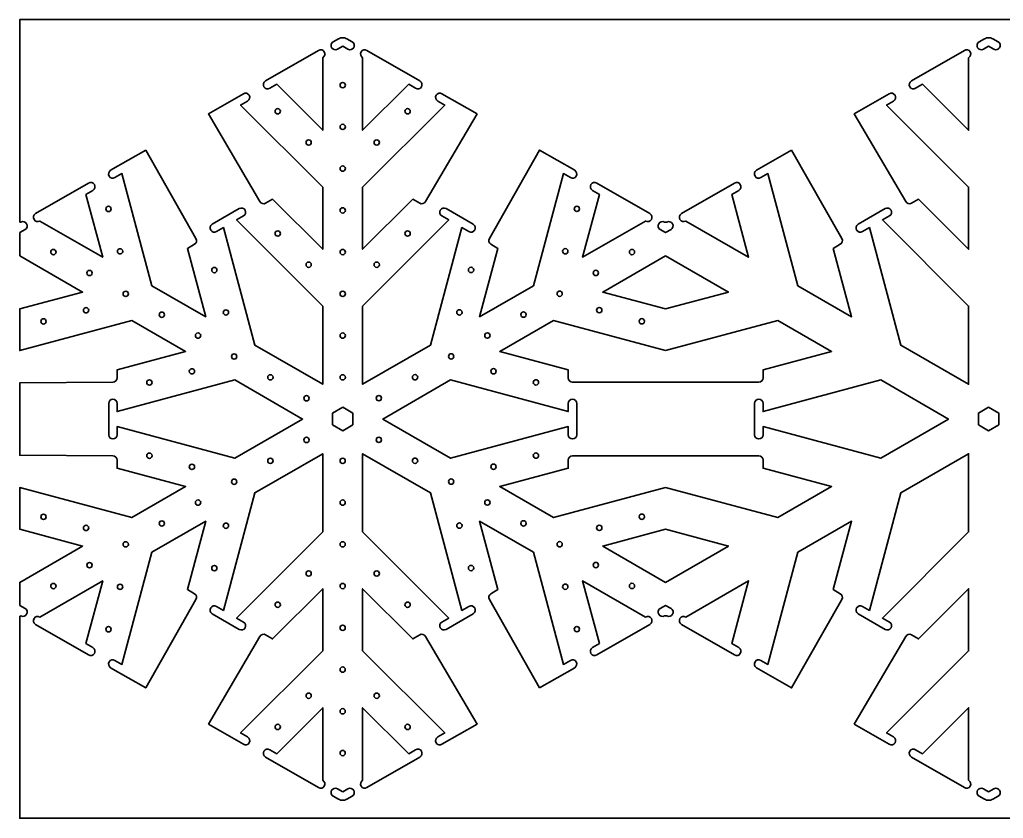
# Model space of a CAD drawing. Header units: inches. Extents: x 4.8 to 19.2, y -15 to -9.
# Drawn here: x 4.81 to 12.11, y -14.96 to -9.03 of the extents above; entities that cross this region are included whole.
import ezdxf

# ---------------------------------------------------------------- set-up
doc = ezdxf.new("R2010")
doc.units = ezdxf.units.IN
doc.header["$MEASUREMENT"] = 0
doc.layers.add('Layer 1', color=7, linetype='Continuous', lineweight=0)

msp = doc.modelspace()

# ---------------------------------------------------------------- linework, layer by layer
at = {"layer": 'Layer 1', "color": 250, "lineweight": 35}
for points in [[(7.2079, -11.9094), (7.2829, -11.9527), (7.2829, -12.0393), (7.2079, -12.0826), (7.1329, -12.0393), (7.1329, -11.9527)], [(11.998, -11.9094), (12.073, -11.9527), (12.073, -12.0393), (11.998, -12.0826), (11.923, -12.0393), (11.923, -11.9527)]]:
    msp.add_lwpolyline(points, close=True, dxfattribs=at)
for centre in [(7.208, -9.5194), (6.7264, -9.7132), (7.6895, -9.7132), (7.208, -9.829), (6.9557, -9.9448), (7.4602, -9.9448), (7.208, -10.1387), (5.4712, -10.4379), (7.208, -10.4484), (8.9448, -10.4372), (6.7264, -10.6197), (7.6895, -10.6197), (5.0625, -10.758), (5.5571, -10.7523), (7.208, -10.758), (8.8589, -10.7517), (9.3535, -10.7574), (6.9557, -10.8513), (7.4602, -10.8513), (5.3307, -10.9129), (6.2562, -10.8911), (8.1598, -10.8905), (9.0853, -10.9122), (5.5989, -11.0677), (7.208, -11.0677), (8.8171, -11.067), (5.3049, -11.1892), (5.867, -11.2225), (6.3421, -11.2056), (8.0739, -11.2049), (8.5489, -11.2219), (9.1111, -11.1885), (4.9896, -11.272), (9.4264, -11.2713), (6.1352, -11.3774), (7.208, -11.3774), (8.2808, -11.3767), (6.4034, -11.5322), (8.0126, -11.5315), (6.0899, -11.6424), (6.6716, -11.687), (7.208, -11.687), (7.7444, -11.6864), (8.3261, -11.6417), (5.7746, -11.7252), (8.6414, -11.7246), (6.9398, -11.8419), (7.4762, -11.8412), (6.9398, -12.1516), (7.4762, -12.1509), (5.7746, -12.2682), (8.6413, -12.2675), (6.6716, -12.3064), (7.2079, -12.3065), (7.7444, -12.3057), (6.0899, -12.3511), (8.3261, -12.3503), (6.4034, -12.4613), (8.0126, -12.4605), (6.1352, -12.6161), (7.2079, -12.6161), (8.2808, -12.6154), (4.9896, -12.7215), (5.867, -12.7709), (8.5489, -12.7702), (9.4264, -12.7207), (5.3049, -12.8043), (6.3421, -12.7879), (8.0739, -12.7872), (9.1111, -12.8036), (5.5989, -12.9258), (7.2079, -12.9258), (8.8171, -12.925), (5.3307, -13.0806), (6.2562, -13.1023), (6.9557, -13.1422), (7.4601, -13.1422), (8.1598, -13.1016), (9.0853, -13.0799), (5.0625, -13.2354), (5.5571, -13.2411), (7.2079, -13.2355), (8.8589, -13.2404), (9.3535, -13.2347), (6.7264, -13.3738), (7.6895, -13.3738), (5.4712, -13.5556), (7.2079, -13.5451), (8.9448, -13.5548), (7.2079, -13.8548), (6.9557, -14.0487), (7.4601, -14.0487), (7.2079, -14.1645), (6.7264, -14.2803), (7.6895, -14.2803), (7.2079, -14.4741)]:
    msp.add_circle(centre, 0.0197, dxfattribs=at)
for points, knots in [([(4.8126, -10.5347), (4.8126, -10.5347), (4.8126, -9.0336), (4.8126, -9.0336), (4.8126, -9.0336), (19.1834, -9.0336), (19.1834, -9.0336), (19.1834, -9.0336), (19.1834, -10.5314), (19.1834, -10.5314), (19.1834, -10.5314), (19.1746, -10.5357), (19.1746, -10.5357), (19.1595, -10.527), (19.1403, -10.5321), (19.1316, -10.5472), (19.1229, -10.5622), (19.128, -10.5815), (19.1431, -10.5902), (19.1431, -10.5902), (19.1831, -10.6133), (19.1831, -10.6133), (19.1831, -10.6133), (19.1834, -10.7855), (19.1834, -10.7855), (19.1834, -10.7855), (18.7171, -11.0547), (18.7171, -11.0547), (18.7171, -11.0547), (19.1834, -11.1797), (19.1834, -11.1797), (19.1834, -11.1797), (19.1834, -11.4884), (19.1834, -11.4884), (19.1834, -11.4884), (18.3519, -11.2656), (18.3519, -11.2656), (18.3519, -11.2656), (17.953, -11.4959), (17.953, -11.4959), (17.953, -11.4959), (18.4604, -11.6318), (18.4604, -11.6318), (18.4604, -11.6318), (18.4604, -11.6917), (18.4604, -11.6917), (18.4604, -11.7091), (18.4745, -11.7232), (18.4919, -11.7232), (18.4919, -11.7232), (19.1831, -11.7281), (19.1831, -11.7281), (19.1831, -11.7281), (19.1831, -12.2654), (19.1831, -12.2654), (19.1831, -12.2654), (18.492, -12.2702), (18.492, -12.2702), (18.4746, -12.2702), (18.4605, -12.2843), (18.4605, -12.3017), (18.4605, -12.3017), (18.4605, -12.3616), (18.4605, -12.3616), (18.4605, -12.3616), (17.9531, -12.4975), (17.9531, -12.4975), (17.9531, -12.4975), (18.3519, -12.7278), (18.3519, -12.7278), (18.3519, -12.7278), (19.1834, -12.505), (19.1834, -12.505), (19.1834, -12.505), (19.1834, -12.8137), (19.1834, -12.8137), (19.1834, -12.8137), (18.7171, -12.9387), (18.7171, -12.9387), (18.7171, -12.9387), (19.1834, -13.2079), (19.1834, -13.2079), (19.1834, -13.2079), (19.1831, -13.3788), (19.1831, -13.3788), (19.1831, -13.3788), (19.1431, -13.4019), (19.1431, -13.4019), (19.128, -13.4106), (19.1229, -13.4299), (19.1316, -13.4449), (19.1403, -13.46), (19.1595, -13.4652), (19.1746, -13.4565), (19.1746, -13.4565), (19.1834, -13.4607), (19.1834, -13.4607), (19.1834, -13.4607), (19.1834, -14.9584), (19.1834, -14.9584), (19.1834, -14.9584), (4.8126, -14.9584), (4.8126, -14.9584), (4.8126, -14.9584), (4.8126, -13.4607), (4.8126, -13.4607), (4.8126, -13.4607), (4.8214, -13.4565), (4.8214, -13.4565), (4.8365, -13.4652), (4.8558, -13.46), (4.8644, -13.4449), (4.8731, -13.4299), (4.868, -13.4106), (4.8529, -13.4019), (4.8529, -13.4019), (4.813, -13.3788), (4.813, -13.3788), (4.813, -13.3788), (4.8126, -13.2079), (4.8126, -13.2079), (4.8126, -13.2079), (5.2789, -12.9387), (5.2789, -12.9387), (5.2789, -12.9387), (4.8126, -12.8137), (4.8126, -12.8137), (4.8126, -12.8137), (4.8126, -12.505), (4.8126, -12.505), (4.8126, -12.505), (5.6441, -12.7278), (5.6441, -12.7278), (5.6441, -12.7278), (6.043, -12.4975), (6.043, -12.4975), (6.043, -12.4975), (5.5356, -12.3616), (5.5356, -12.3616), (5.5356, -12.3616), (5.5356, -12.3017), (5.5356, -12.3017), (5.5356, -12.2843), (5.5215, -12.2702), (5.5041, -12.2702), (5.5041, -12.2702), (4.813, -12.2654), (4.813, -12.2654), (4.813, -12.2654), (4.813, -11.7281), (4.813, -11.7281), (4.813, -11.7281), (5.5041, -11.7232), (5.5041, -11.7232), (5.5215, -11.7232), (5.5356, -11.7091), (5.5356, -11.6917), (5.5356, -11.6917), (5.5356, -11.6318), (5.5356, -11.6318), (5.5356, -11.6318), (6.043, -11.4959), (6.043, -11.4959), (6.043, -11.4959), (5.6442, -11.2656), (5.6442, -11.2656), (5.6442, -11.2656), (4.8126, -11.4884), (4.8126, -11.4884), (4.8126, -11.4884), (4.8126, -11.1797), (4.8126, -11.1797), (4.8126, -11.1797), (5.279, -11.0547), (5.279, -11.0547), (5.279, -11.0547), (4.8126, -10.7855), (4.8126, -10.7855), (4.8126, -10.7855), (4.813, -10.6133), (4.813, -10.6133), (4.813, -10.6133), (4.8529, -10.5902), (4.8529, -10.5902), (4.868, -10.5815), (4.8731, -10.5622), (4.8644, -10.5472), (4.8558, -10.5321), (4.8365, -10.527), (4.8214, -10.5357), (4.8214, -10.5357), (4.8126, -10.5347), (4.8126, -10.5347)], [0, 0, 0, 0, 1, 1, 1, 2, 2, 2, 3, 3, 3, 4, 4, 4, 5, 5, 5, 6, 6, 6, 7, 7, 7, 8, 8, 8, 9, 9, 9, 10, 10, 10, 11, 11, 11, 12, 12, 12, 13, 13, 13, 14, 14, 14, 15, 15, 15, 16, 16, 16, 17, 17, 17, 18, 18, 18, 19, 19, 19, 20, 20, 20, 21, 21, 21, 22, 22, 22, 23, 23, 23, 24, 24, 24, 25, 25, 25, 26, 26, 26, 27, 27, 27, 28, 28, 28, 29, 29, 29, 30, 30, 30, 31, 31, 31, 32, 32, 32, 33, 33, 33, 34, 34, 34, 35, 35, 35, 36, 36, 36, 37, 37, 37, 38, 38, 38, 39, 39, 39, 40, 40, 40, 41, 41, 41, 42, 42, 42, 43, 43, 43, 44, 44, 44, 45, 45, 45, 46, 46, 46, 47, 47, 47, 48, 48, 48, 49, 49, 49, 50, 50, 50, 51, 51, 51, 52, 52, 52, 53, 53, 53, 54, 54, 54, 55, 55, 55, 56, 56, 56, 57, 57, 57, 58, 58, 58, 59, 59, 59, 60, 60, 60, 61, 61, 61, 62, 62, 62, 63, 63, 63, 64, 64, 64, 64]), ([(7.208, -9.2305), (7.208, -9.2305), (7.2469, -9.253), (7.2469, -9.253), (7.262, -9.2617), (7.2813, -9.2565), (7.29, -9.2415), (7.2987, -9.2264), (7.2935, -9.2071), (7.2784, -9.1985), (7.2784, -9.1985), (7.2395, -9.176), (7.2395, -9.176), (7.2297, -9.1703), (7.2189, -9.1675), (7.208, -9.1675), (7.1971, -9.1675), (7.1862, -9.1703), (7.1765, -9.176), (7.1765, -9.176), (7.1375, -9.1985), (7.1375, -9.1985), (7.1225, -9.2071), (7.1173, -9.2264), (7.126, -9.2415), (7.1347, -9.2565), (7.154, -9.2617), (7.169, -9.253), (7.169, -9.253), (7.208, -9.2305), (7.208, -9.2305), (7.208, -9.2305), (7.208, -9.2305), (7.208, -9.2305)], [0, 0, 0, 0, 1, 1, 1, 2, 2, 2, 3, 3, 3, 4, 4, 4, 5, 5, 5, 6, 6, 6, 7, 7, 7, 8, 8, 8, 9, 9, 9, 10, 10, 10, 11, 11, 11, 11]), ([(11.998, -9.2305), (11.998, -9.2305), (12.0369, -9.253), (12.0369, -9.253), (12.052, -9.2617), (12.0713, -9.2565), (12.08, -9.2415), (12.0887, -9.2264), (12.0835, -9.2071), (12.0684, -9.1985), (12.0684, -9.1985), (12.0295, -9.176), (12.0295, -9.176), (12.0197, -9.1703), (12.0088, -9.1675), (11.998, -9.1675), (11.9871, -9.1675), (11.9762, -9.1703), (11.9665, -9.176), (11.9665, -9.176), (11.9275, -9.1985), (11.9275, -9.1985), (11.9125, -9.2071), (11.9073, -9.2264), (11.916, -9.2415), (11.9247, -9.2565), (11.9439, -9.2617), (11.959, -9.253), (11.959, -9.253), (11.998, -9.2305), (11.998, -9.2305), (11.998, -9.2305), (11.998, -9.2305), (11.998, -9.2305)], [0, 0, 0, 0, 1, 1, 1, 2, 2, 2, 3, 3, 3, 4, 4, 4, 5, 5, 5, 6, 6, 6, 7, 7, 7, 8, 8, 8, 9, 9, 9, 10, 10, 10, 11, 11, 11, 11]), ([(6.6353, -9.4885), (6.6202, -9.4972), (6.6151, -9.5164), (6.6237, -9.5315), (6.6324, -9.5465), (6.6517, -9.5517), (6.6668, -9.543), (6.6668, -9.543), (6.7186, -9.5131), (6.7186, -9.5131), (6.7186, -9.5131), (7.0599, -9.8544), (7.0599, -9.8544), (7.0599, -9.8544), (7.0599, -9.316), (7.0599, -9.316), (7.075, -9.3073), (7.0801, -9.288), (7.0714, -9.273), (7.0627, -9.2579), (7.0435, -9.2527), (7.0284, -9.2614), (7.0284, -9.2614), (6.6353, -9.4885), (6.6353, -9.4885)], [0, 0, 0, 0, 1, 1, 1, 2, 2, 2, 3, 3, 3, 4, 4, 4, 5, 5, 5, 6, 6, 6, 7, 7, 7, 8, 8, 8, 8]), ([(7.3875, -9.2614), (7.3725, -9.2527), (7.3532, -9.2579), (7.3445, -9.273), (7.3358, -9.288), (7.341, -9.3073), (7.356, -9.316), (7.356, -9.316), (7.356, -9.8544), (7.356, -9.8544), (7.356, -9.8544), (7.6974, -9.5131), (7.6974, -9.5131), (7.6974, -9.5131), (7.7492, -9.543), (7.7492, -9.543), (7.7642, -9.5517), (7.7835, -9.5465), (7.7922, -9.5315), (7.8009, -9.5164), (7.7957, -9.4972), (7.7807, -9.4885), (7.7807, -9.4885), (7.3875, -9.2614), (7.3875, -9.2614)], [0, 0, 0, 0, 1, 1, 1, 2, 2, 2, 3, 3, 3, 4, 4, 4, 5, 5, 5, 6, 6, 6, 7, 7, 7, 8, 8, 8, 8]), ([(11.4253, -9.4885), (11.4102, -9.4972), (11.405, -9.5164), (11.4137, -9.5315), (11.4224, -9.5465), (11.4417, -9.5517), (11.4568, -9.543), (11.4568, -9.543), (11.5086, -9.5131), (11.5086, -9.5131), (11.5086, -9.5131), (11.8499, -9.8544), (11.8499, -9.8544), (11.8499, -9.8544), (11.8499, -9.316), (11.8499, -9.316), (11.865, -9.3073), (11.8701, -9.288), (11.8614, -9.273), (11.8527, -9.2579), (11.8335, -9.2527), (11.8184, -9.2614), (11.8184, -9.2614), (11.4253, -9.4885), (11.4253, -9.4885)], [0, 0, 0, 0, 1, 1, 1, 2, 2, 2, 3, 3, 3, 4, 4, 4, 5, 5, 5, 6, 6, 6, 7, 7, 7, 8, 8, 8, 8]), ([(6.5936, -10.3837), (6.6023, -10.3987), (6.6216, -10.4039), (6.6366, -10.3952), (6.6366, -10.3952), (6.6885, -10.3653), (6.6885, -10.3653), (6.6885, -10.3653), (7.0599, -10.7367), (7.0599, -10.7367), (7.0599, -10.7367), (7.0599, -10.2761), (7.0599, -10.2761), (7.0599, -10.2761), (6.4512, -9.6674), (6.4512, -9.6674), (6.4512, -9.6674), (6.5031, -9.6375), (6.5031, -9.6375), (6.5182, -9.6288), (6.5233, -9.6095), (6.5146, -9.5945), (6.5059, -9.5794), (6.4867, -9.5742), (6.4716, -9.5829), (6.4716, -9.5829), (6.2118, -9.7329), (6.2118, -9.7329), (6.2118, -9.7329), (6.5936, -10.3837), (6.5936, -10.3837)], [0, 0, 0, 0, 1, 1, 1, 2, 2, 2, 3, 3, 3, 4, 4, 4, 5, 5, 5, 6, 6, 6, 7, 7, 7, 8, 8, 8, 9, 9, 9, 10, 10, 10, 10]), ([(8.2041, -9.7329), (8.2041, -9.7329), (7.9443, -9.5829), (7.9443, -9.5829), (7.9293, -9.5742), (7.91, -9.5794), (7.9013, -9.5945), (7.8926, -9.6095), (7.8978, -9.6288), (7.9128, -9.6375), (7.9128, -9.6375), (7.9647, -9.6674), (7.9647, -9.6674), (7.9647, -9.6674), (7.356, -10.2761), (7.356, -10.2761), (7.356, -10.2761), (7.356, -10.7367), (7.356, -10.7367), (7.356, -10.7367), (7.7275, -10.3653), (7.7275, -10.3653), (7.7275, -10.3653), (7.7793, -10.3952), (7.7793, -10.3952), (7.7944, -10.4039), (7.8137, -10.3987), (7.8224, -10.3837), (7.8224, -10.3837), (8.2041, -9.7329), (8.2041, -9.7329)], [0, 0, 0, 0, 1, 1, 1, 2, 2, 2, 3, 3, 3, 4, 4, 4, 5, 5, 5, 6, 6, 6, 7, 7, 7, 8, 8, 8, 9, 9, 9, 10, 10, 10, 10]), ([(11.3836, -10.3837), (11.3923, -10.3987), (11.4116, -10.4039), (11.4266, -10.3952), (11.4266, -10.3952), (11.4785, -10.3653), (11.4785, -10.3653), (11.4785, -10.3653), (11.8499, -10.7367), (11.8499, -10.7367), (11.8499, -10.7367), (11.8499, -10.2761), (11.8499, -10.2761), (11.8499, -10.2761), (11.2412, -9.6674), (11.2412, -9.6674), (11.2412, -9.6674), (11.2931, -9.6375), (11.2931, -9.6375), (11.3082, -9.6288), (11.3133, -9.6095), (11.3046, -9.5945), (11.2959, -9.5794), (11.2767, -9.5742), (11.2616, -9.5829), (11.2616, -9.5829), (11.0018, -9.7329), (11.0018, -9.7329), (11.0018, -9.7329), (11.3836, -10.3837), (11.3836, -10.3837)], [0, 0, 0, 0, 1, 1, 1, 2, 2, 2, 3, 3, 3, 4, 4, 4, 5, 5, 5, 6, 6, 6, 7, 7, 7, 8, 8, 8, 9, 9, 9, 10, 10, 10, 10]), ([(5.7473, -10.0011), (5.7473, -10.0011), (5.4874, -10.1511), (5.4874, -10.1511), (5.4724, -10.1598), (5.4672, -10.1791), (5.4759, -10.1942), (5.4846, -10.2092), (5.5039, -10.2144), (5.5189, -10.2057), (5.5189, -10.2057), (5.5708, -10.1758), (5.5708, -10.1758), (5.5708, -10.1758), (5.7936, -11.0073), (5.7936, -11.0073), (5.7936, -11.0073), (6.1925, -11.2376), (6.1925, -11.2376), (6.1925, -11.2376), (6.0565, -10.7302), (6.0565, -10.7302), (6.0565, -10.7302), (6.1084, -10.7002), (6.1084, -10.7002), (6.1235, -10.6915), (6.1287, -10.6723), (6.12, -10.6572), (6.12, -10.6572), (5.7473, -10.0011), (5.7473, -10.0011)], [0, 0, 0, 0, 1, 1, 1, 2, 2, 2, 3, 3, 3, 4, 4, 4, 5, 5, 5, 6, 6, 6, 7, 7, 7, 8, 8, 8, 9, 9, 9, 10, 10, 10, 10]), ([(8.296, -10.6572), (8.2873, -10.6723), (8.2925, -10.6915), (8.3075, -10.7002), (8.3075, -10.7002), (8.3594, -10.7302), (8.3594, -10.7302), (8.3594, -10.7302), (8.2235, -11.2376), (8.2235, -11.2376), (8.2235, -11.2376), (8.6223, -11.0073), (8.6223, -11.0073), (8.6223, -11.0073), (8.8451, -10.1758), (8.8451, -10.1758), (8.8451, -10.1758), (8.897, -10.2057), (8.897, -10.2057), (8.9121, -10.2144), (8.9313, -10.2092), (8.94, -10.1942), (8.9487, -10.1791), (8.9436, -10.1598), (8.9285, -10.1511), (8.9285, -10.1511), (8.6687, -10.0011), (8.6687, -10.0011), (8.6687, -10.0011), (8.296, -10.6572), (8.296, -10.6572)], [0, 0, 0, 0, 1, 1, 1, 2, 2, 2, 3, 3, 3, 4, 4, 4, 5, 5, 5, 6, 6, 6, 7, 7, 7, 8, 8, 8, 9, 9, 9, 10, 10, 10, 10]), ([(10.5373, -10.0011), (10.5373, -10.0011), (10.2774, -10.1511), (10.2774, -10.1511), (10.2624, -10.1598), (10.2572, -10.1791), (10.2659, -10.1942), (10.2746, -10.2092), (10.2939, -10.2144), (10.3089, -10.2057), (10.3089, -10.2057), (10.3608, -10.1758), (10.3608, -10.1758), (10.3608, -10.1758), (10.5836, -11.0073), (10.5836, -11.0073), (10.5836, -11.0073), (10.9825, -11.2376), (10.9825, -11.2376), (10.9825, -11.2376), (10.8465, -10.7302), (10.8465, -10.7302), (10.8465, -10.7302), (10.8984, -10.7002), (10.8984, -10.7002), (10.9135, -10.6915), (10.9187, -10.6723), (10.91, -10.6572), (10.91, -10.6572), (10.5373, -10.0011), (10.5373, -10.0011)], [0, 0, 0, 0, 1, 1, 1, 2, 2, 2, 3, 3, 3, 4, 4, 4, 5, 5, 5, 6, 6, 6, 7, 7, 7, 8, 8, 8, 9, 9, 9, 10, 10, 10, 10]), ([(4.9305, -10.4727), (4.9155, -10.4814), (4.9103, -10.5006), (4.919, -10.5157), (4.9277, -10.5307), (4.947, -10.5359), (4.962, -10.5272), (4.962, -10.5272), (4.9621, -10.5272), (4.9621, -10.5272), (4.9621, -10.5272), (5.4284, -10.7965), (5.4284, -10.7965), (5.4284, -10.7965), (5.3035, -10.3301), (5.3035, -10.3301), (5.3035, -10.3301), (5.3553, -10.3002), (5.3553, -10.3002), (5.3704, -10.2915), (5.3755, -10.2722), (5.3668, -10.2571), (5.3581, -10.2421), (5.3389, -10.2369), (5.3238, -10.2456), (5.3238, -10.2456), (4.9305, -10.4727), (4.9305, -10.4727)], [0, 0, 0, 0, 1, 1, 1, 2, 2, 2, 3, 3, 3, 4, 4, 4, 5, 5, 5, 6, 6, 6, 7, 7, 7, 8, 8, 8, 9, 9, 9, 9]), ([(9.0922, -10.2456), (9.0771, -10.2369), (9.0578, -10.2421), (9.0491, -10.2571), (9.0404, -10.2722), (9.0456, -10.2915), (9.0607, -10.3002), (9.0607, -10.3002), (9.1125, -10.3301), (9.1125, -10.3301), (9.1125, -10.3301), (8.9875, -10.7965), (8.9875, -10.7965), (8.9875, -10.7965), (9.4539, -10.5272), (9.4539, -10.5272), (9.4539, -10.5272), (9.4539, -10.5272), (9.4539, -10.5272), (9.469, -10.5359), (9.4883, -10.5307), (9.497, -10.5157), (9.5056, -10.5006), (9.5005, -10.4814), (9.4854, -10.4727), (9.4854, -10.4727), (9.0922, -10.2456), (9.0922, -10.2456)], [0, 0, 0, 0, 1, 1, 1, 2, 2, 2, 3, 3, 3, 4, 4, 4, 5, 5, 5, 6, 6, 6, 7, 7, 7, 8, 8, 8, 9, 9, 9, 9]), ([(9.7205, -10.4727), (9.7055, -10.4814), (9.7003, -10.5006), (9.709, -10.5157), (9.7177, -10.5307), (9.737, -10.5359), (9.752, -10.5272), (9.752, -10.5272), (9.7521, -10.5272), (9.7521, -10.5272), (9.7521, -10.5272), (10.2184, -10.7965), (10.2184, -10.7965), (10.2184, -10.7965), (10.0935, -10.3301), (10.0935, -10.3301), (10.0935, -10.3301), (10.1453, -10.3002), (10.1453, -10.3002), (10.1603, -10.2915), (10.1655, -10.2722), (10.1568, -10.2571), (10.1481, -10.2421), (10.1288, -10.2369), (10.1138, -10.2456), (10.1138, -10.2456), (9.7205, -10.4727), (9.7205, -10.4727)], [0, 0, 0, 0, 1, 1, 1, 2, 2, 2, 3, 3, 3, 4, 4, 4, 5, 5, 5, 6, 6, 6, 7, 7, 7, 8, 8, 8, 9, 9, 9, 9]), ([(6.2406, -10.5512), (6.2255, -10.5599), (6.2204, -10.5792), (6.2291, -10.5942), (6.2378, -10.6093), (6.257, -10.6144), (6.2721, -10.6057), (6.2721, -10.6057), (6.3239, -10.5758), (6.3239, -10.5758), (6.3239, -10.5758), (6.5577, -11.4485), (6.5577, -11.4485), (6.5577, -11.4485), (7.0599, -11.7384), (7.0599, -11.7384), (7.0599, -11.7384), (7.0599, -11.1584), (7.0599, -11.1584), (7.0599, -11.1584), (6.4211, -10.5196), (6.4211, -10.5196), (6.4211, -10.5196), (6.473, -10.4897), (6.473, -10.4897), (6.488, -10.481), (6.4932, -10.4617), (6.4845, -10.4467), (6.4758, -10.4316), (6.4565, -10.4264), (6.4415, -10.4351), (6.4415, -10.4351), (6.2406, -10.5512), (6.2406, -10.5512)], [0, 0, 0, 0, 1, 1, 1, 2, 2, 2, 3, 3, 3, 4, 4, 4, 5, 5, 5, 6, 6, 6, 7, 7, 7, 8, 8, 8, 9, 9, 9, 10, 10, 10, 11, 11, 11, 11]), ([(7.9745, -10.4351), (7.9594, -10.4264), (7.9402, -10.4316), (7.9315, -10.4467), (7.9228, -10.4617), (7.9279, -10.481), (7.943, -10.4897), (7.943, -10.4897), (7.9948, -10.5196), (7.9948, -10.5196), (7.9948, -10.5196), (7.356, -11.1584), (7.356, -11.1584), (7.356, -11.1584), (7.356, -11.7384), (7.356, -11.7384), (7.356, -11.7384), (7.8582, -11.4485), (7.8582, -11.4485), (7.8582, -11.4485), (8.0921, -10.5758), (8.0921, -10.5758), (8.0921, -10.5758), (8.1439, -10.6057), (8.1439, -10.6057), (8.1589, -10.6144), (8.1782, -10.6093), (8.1869, -10.5942), (8.1956, -10.5792), (8.1904, -10.5599), (8.1754, -10.5512), (8.1754, -10.5512), (7.9745, -10.4351), (7.9745, -10.4351)], [0, 0, 0, 0, 1, 1, 1, 2, 2, 2, 3, 3, 3, 4, 4, 4, 5, 5, 5, 6, 6, 6, 7, 7, 7, 8, 8, 8, 9, 9, 9, 10, 10, 10, 11, 11, 11, 11]), ([(11.0306, -10.5512), (11.0155, -10.5599), (11.0104, -10.5792), (11.0191, -10.5942), (11.0278, -10.6093), (11.047, -10.6144), (11.0621, -10.6057), (11.0621, -10.6057), (11.1139, -10.5758), (11.1139, -10.5758), (11.1139, -10.5758), (11.3477, -11.4485), (11.3477, -11.4485), (11.3477, -11.4485), (11.8499, -11.7384), (11.8499, -11.7384), (11.8499, -11.7384), (11.8499, -11.1584), (11.8499, -11.1584), (11.8499, -11.1584), (11.2111, -10.5196), (11.2111, -10.5196), (11.2111, -10.5196), (11.263, -10.4897), (11.263, -10.4897), (11.278, -10.481), (11.2832, -10.4617), (11.2745, -10.4467), (11.2658, -10.4316), (11.2465, -10.4264), (11.2315, -10.4351), (11.2315, -10.4351), (11.0306, -10.5512), (11.0306, -10.5512)], [0, 0, 0, 0, 1, 1, 1, 2, 2, 2, 3, 3, 3, 4, 4, 4, 5, 5, 5, 6, 6, 6, 7, 7, 7, 8, 8, 8, 9, 9, 9, 10, 10, 10, 11, 11, 11, 11]), ([(9.5945, -10.5357), (9.5795, -10.527), (9.5602, -10.5321), (9.5515, -10.5472), (9.5428, -10.5622), (9.548, -10.5815), (9.563, -10.5902), (9.563, -10.5902), (9.603, -10.6133), (9.603, -10.6133), (9.603, -10.6133), (9.6429, -10.5902), (9.6429, -10.5902), (9.658, -10.5815), (9.6631, -10.5622), (9.6544, -10.5472), (9.6457, -10.5321), (9.6265, -10.527), (9.6114, -10.5357), (9.6114, -10.5357), (9.5945, -10.5357), (9.5945, -10.5357)], [0, 0, 0, 0, 1, 1, 1, 2, 2, 2, 3, 3, 3, 4, 4, 4, 5, 5, 5, 6, 6, 6, 7, 7, 7, 7]), ([(9.603, -10.7857), (9.603, -10.7857), (9.137, -11.0547), (9.137, -11.0547), (9.137, -11.0547), (9.603, -11.1796), (9.603, -11.1796), (9.603, -11.1796), (10.069, -11.0547), (10.069, -11.0547), (10.069, -11.0547), (9.603, -10.7857), (9.603, -10.7857)], [0, 0, 0, 0, 1, 1, 1, 2, 2, 2, 3, 3, 3, 4, 4, 4, 4]), ([(9.603, -11.4883), (9.603, -11.4883), (8.7718, -11.2656), (8.7718, -11.2656), (8.7718, -11.2656), (8.3729, -11.4959), (8.3729, -11.4959), (8.3729, -11.4959), (8.8803, -11.6318), (8.8803, -11.6318), (8.8803, -11.6318), (8.8803, -11.6917), (8.8803, -11.6917), (8.8803, -11.7091), (8.8944, -11.7232), (8.9118, -11.7232), (8.9118, -11.7232), (10.2941, -11.7232), (10.2941, -11.7232), (10.3115, -11.7232), (10.3256, -11.7091), (10.3256, -11.6917), (10.3256, -11.6917), (10.3256, -11.6318), (10.3256, -11.6318), (10.3256, -11.6318), (10.833, -11.4959), (10.833, -11.4959), (10.833, -11.4959), (10.4342, -11.2656), (10.4342, -11.2656), (10.4342, -11.2656), (9.603, -11.4883), (9.603, -11.4883)], [0, 0, 0, 0, 1, 1, 1, 2, 2, 2, 3, 3, 3, 4, 4, 4, 5, 5, 5, 6, 6, 6, 7, 7, 7, 8, 8, 8, 9, 9, 9, 10, 10, 10, 11, 11, 11, 11]), ([(5.4726, -12.1127), (5.4726, -12.1301), (5.4867, -12.1442), (5.5041, -12.1442), (5.5215, -12.1442), (5.5356, -12.1301), (5.5356, -12.1127), (5.5356, -12.1127), (5.5356, -12.0529), (5.5356, -12.0529), (5.5356, -12.0529), (6.4082, -12.2867), (6.4082, -12.2867), (6.4082, -12.2867), (6.9105, -11.9967), (6.9105, -11.9967), (6.9105, -11.9967), (6.4083, -11.7067), (6.4083, -11.7067), (6.4083, -11.7067), (5.5356, -11.9405), (5.5356, -11.9405), (5.5356, -11.9405), (5.5356, -11.8807), (5.5356, -11.8807), (5.5356, -11.8633), (5.5215, -11.8492), (5.5041, -11.8492), (5.4867, -11.8492), (5.4726, -11.8633), (5.4726, -11.8807), (5.4726, -11.8807), (5.4726, -12.1127), (5.4726, -12.1127)], [0, 0, 0, 0, 1, 1, 1, 2, 2, 2, 3, 3, 3, 4, 4, 4, 5, 5, 5, 6, 6, 6, 7, 7, 7, 8, 8, 8, 9, 9, 9, 10, 10, 10, 11, 11, 11, 11]), ([(8.9433, -11.8807), (8.9433, -11.8633), (8.9292, -11.8492), (8.9118, -11.8492), (8.8944, -11.8492), (8.8803, -11.8633), (8.8803, -11.8807), (8.8803, -11.8807), (8.8803, -11.9405), (8.8803, -11.9405), (8.8803, -11.9405), (8.0077, -11.7067), (8.0077, -11.7067), (8.0077, -11.7067), (7.5055, -11.9967), (7.5055, -11.9967), (7.5055, -11.9967), (8.0078, -12.2867), (8.0078, -12.2867), (8.0078, -12.2867), (8.8804, -12.0529), (8.8804, -12.0529), (8.8804, -12.0529), (8.8804, -12.1127), (8.8804, -12.1127), (8.8804, -12.1301), (8.8945, -12.1442), (8.9119, -12.1442), (8.9293, -12.1442), (8.9434, -12.1301), (8.9434, -12.1127), (8.9434, -12.1127), (8.9433, -11.8807), (8.9433, -11.8807)], [0, 0, 0, 0, 1, 1, 1, 2, 2, 2, 3, 3, 3, 4, 4, 4, 5, 5, 5, 6, 6, 6, 7, 7, 7, 8, 8, 8, 9, 9, 9, 10, 10, 10, 11, 11, 11, 11]), ([(10.2626, -12.1127), (10.2626, -12.1301), (10.2767, -12.1442), (10.2941, -12.1442), (10.3115, -12.1442), (10.3256, -12.1301), (10.3256, -12.1127), (10.3256, -12.1127), (10.3256, -12.0529), (10.3256, -12.0529), (10.3256, -12.0529), (11.1982, -12.2867), (11.1982, -12.2867), (11.1982, -12.2867), (11.7005, -11.9967), (11.7005, -11.9967), (11.7005, -11.9967), (11.1983, -11.7067), (11.1983, -11.7067), (11.1983, -11.7067), (10.3256, -11.9405), (10.3256, -11.9405), (10.3256, -11.9405), (10.3256, -11.8807), (10.3256, -11.8807), (10.3256, -11.8633), (10.3115, -11.8492), (10.2941, -11.8492), (10.2767, -11.8492), (10.2626, -11.8633), (10.2626, -11.8807), (10.2626, -11.8807), (10.2626, -12.1127), (10.2626, -12.1127)], [0, 0, 0, 0, 1, 1, 1, 2, 2, 2, 3, 3, 3, 4, 4, 4, 5, 5, 5, 6, 6, 6, 7, 7, 7, 8, 8, 8, 9, 9, 9, 10, 10, 10, 11, 11, 11, 11]), ([(6.4415, -13.557), (6.4565, -13.5657), (6.4758, -13.5605), (6.4845, -13.5455), (6.4932, -13.5304), (6.488, -13.5111), (6.473, -13.5024), (6.473, -13.5024), (6.4211, -13.4725), (6.4211, -13.4725), (6.4211, -13.4725), (7.0599, -12.8337), (7.0599, -12.8337), (7.0599, -12.8337), (7.0599, -12.2537), (7.0599, -12.2537), (7.0599, -12.2537), (6.5577, -12.5437), (6.5577, -12.5437), (6.5577, -12.5437), (6.3239, -13.4163), (6.3239, -13.4163), (6.3239, -13.4163), (6.2721, -13.3864), (6.2721, -13.3864), (6.257, -13.3777), (6.2378, -13.3828), (6.2291, -13.3979), (6.2204, -13.413), (6.2255, -13.4322), (6.2406, -13.4409), (6.2406, -13.4409), (6.4415, -13.557), (6.4415, -13.557)], [0, 0, 0, 0, 1, 1, 1, 2, 2, 2, 3, 3, 3, 4, 4, 4, 5, 5, 5, 6, 6, 6, 7, 7, 7, 8, 8, 8, 9, 9, 9, 10, 10, 10, 11, 11, 11, 11]), ([(8.1754, -13.4409), (8.1904, -13.4322), (8.1956, -13.413), (8.1869, -13.3979), (8.1782, -13.3828), (8.1589, -13.3777), (8.1439, -13.3864), (8.1439, -13.3864), (8.0921, -13.4163), (8.0921, -13.4163), (8.0921, -13.4163), (7.8582, -12.5437), (7.8582, -12.5437), (7.8582, -12.5437), (7.356, -12.2537), (7.356, -12.2537), (7.356, -12.2537), (7.356, -12.8337), (7.356, -12.8337), (7.356, -12.8337), (7.9948, -13.4725), (7.9948, -13.4725), (7.9948, -13.4725), (7.943, -13.5024), (7.943, -13.5024), (7.9279, -13.5111), (7.9228, -13.5304), (7.9315, -13.5455), (7.9402, -13.5605), (7.9594, -13.5657), (7.9745, -13.557), (7.9745, -13.557), (8.1754, -13.4409), (8.1754, -13.4409)], [0, 0, 0, 0, 1, 1, 1, 2, 2, 2, 3, 3, 3, 4, 4, 4, 5, 5, 5, 6, 6, 6, 7, 7, 7, 8, 8, 8, 9, 9, 9, 10, 10, 10, 11, 11, 11, 11]), ([(11.2315, -13.557), (11.2465, -13.5657), (11.2658, -13.5605), (11.2745, -13.5455), (11.2832, -13.5304), (11.278, -13.5111), (11.263, -13.5024), (11.263, -13.5024), (11.2111, -13.4725), (11.2111, -13.4725), (11.2111, -13.4725), (11.8499, -12.8337), (11.8499, -12.8337), (11.8499, -12.8337), (11.8499, -12.2537), (11.8499, -12.2537), (11.8499, -12.2537), (11.3477, -12.5437), (11.3477, -12.5437), (11.3477, -12.5437), (11.1139, -13.4163), (11.1139, -13.4163), (11.1139, -13.4163), (11.0621, -13.3864), (11.0621, -13.3864), (11.047, -13.3777), (11.0278, -13.3828), (11.0191, -13.3979), (11.0104, -13.413), (11.0155, -13.4322), (11.0306, -13.4409), (11.0306, -13.4409), (11.2315, -13.557), (11.2315, -13.557)], [0, 0, 0, 0, 1, 1, 1, 2, 2, 2, 3, 3, 3, 4, 4, 4, 5, 5, 5, 6, 6, 6, 7, 7, 7, 8, 8, 8, 9, 9, 9, 10, 10, 10, 11, 11, 11, 11]), ([(9.603, -12.5051), (9.603, -12.5051), (10.4341, -12.7278), (10.4341, -12.7278), (10.4341, -12.7278), (10.833, -12.4975), (10.833, -12.4975), (10.833, -12.4975), (10.3256, -12.3616), (10.3256, -12.3616), (10.3256, -12.3616), (10.3256, -12.3017), (10.3256, -12.3017), (10.3256, -12.2843), (10.3115, -12.2702), (10.2941, -12.2702), (10.2941, -12.2702), (8.9119, -12.2702), (8.9119, -12.2702), (8.8945, -12.2702), (8.8804, -12.2843), (8.8804, -12.3017), (8.8804, -12.3017), (8.8804, -12.3616), (8.8804, -12.3616), (8.8804, -12.3616), (8.373, -12.4975), (8.373, -12.4975), (8.373, -12.4975), (8.7719, -12.7278), (8.7719, -12.7278), (8.7719, -12.7278), (9.603, -12.5051), (9.603, -12.5051)], [0, 0, 0, 0, 1, 1, 1, 2, 2, 2, 3, 3, 3, 4, 4, 4, 5, 5, 5, 6, 6, 6, 7, 7, 7, 8, 8, 8, 9, 9, 9, 10, 10, 10, 11, 11, 11, 11]), ([(6.12, -13.3349), (6.1287, -13.3198), (6.1235, -13.3006), (6.1084, -13.2919), (6.1084, -13.2919), (6.0565, -13.2619), (6.0565, -13.2619), (6.0565, -13.2619), (6.1925, -12.7545), (6.1925, -12.7545), (6.1925, -12.7545), (5.7936, -12.9848), (5.7936, -12.9848), (5.7936, -12.9848), (5.5708, -13.8164), (5.5708, -13.8164), (5.5708, -13.8164), (5.5189, -13.7864), (5.5189, -13.7864), (5.5039, -13.7777), (5.4846, -13.7829), (5.4759, -13.798), (5.4672, -13.813), (5.4724, -13.8323), (5.4874, -13.841), (5.4874, -13.841), (5.7473, -13.991), (5.7473, -13.991), (5.7473, -13.991), (6.12, -13.3349), (6.12, -13.3349)], [0, 0, 0, 0, 1, 1, 1, 2, 2, 2, 3, 3, 3, 4, 4, 4, 5, 5, 5, 6, 6, 6, 7, 7, 7, 8, 8, 8, 9, 9, 9, 10, 10, 10, 10]), ([(8.6687, -13.991), (8.6687, -13.991), (8.9285, -13.841), (8.9285, -13.841), (8.9436, -13.8323), (8.9487, -13.813), (8.94, -13.798), (8.9313, -13.7829), (8.9121, -13.7777), (8.897, -13.7864), (8.897, -13.7864), (8.8451, -13.8164), (8.8451, -13.8164), (8.8451, -13.8164), (8.6223, -12.9848), (8.6223, -12.9848), (8.6223, -12.9848), (8.2235, -12.7545), (8.2235, -12.7545), (8.2235, -12.7545), (8.3594, -13.2619), (8.3594, -13.2619), (8.3594, -13.2619), (8.3075, -13.2919), (8.3075, -13.2919), (8.2925, -13.3006), (8.2873, -13.3198), (8.296, -13.3349), (8.296, -13.3349), (8.6687, -13.991), (8.6687, -13.991)], [0, 0, 0, 0, 1, 1, 1, 2, 2, 2, 3, 3, 3, 4, 4, 4, 5, 5, 5, 6, 6, 6, 7, 7, 7, 8, 8, 8, 9, 9, 9, 10, 10, 10, 10]), ([(10.91, -13.3349), (10.9187, -13.3198), (10.9135, -13.3006), (10.8984, -13.2919), (10.8984, -13.2919), (10.8465, -13.2619), (10.8465, -13.2619), (10.8465, -13.2619), (10.9825, -12.7545), (10.9825, -12.7545), (10.9825, -12.7545), (10.5836, -12.9848), (10.5836, -12.9848), (10.5836, -12.9848), (10.3608, -13.8164), (10.3608, -13.8164), (10.3608, -13.8164), (10.3089, -13.7864), (10.3089, -13.7864), (10.2939, -13.7777), (10.2746, -13.7829), (10.2659, -13.798), (10.2572, -13.813), (10.2624, -13.8323), (10.2774, -13.841), (10.2774, -13.841), (10.5373, -13.991), (10.5373, -13.991), (10.5373, -13.991), (10.91, -13.3349), (10.91, -13.3349)], [0, 0, 0, 0, 1, 1, 1, 2, 2, 2, 3, 3, 3, 4, 4, 4, 5, 5, 5, 6, 6, 6, 7, 7, 7, 8, 8, 8, 9, 9, 9, 10, 10, 10, 10]), ([(9.603, -13.2077), (9.603, -13.2077), (10.0689, -12.9387), (10.0689, -12.9387), (10.0689, -12.9387), (9.603, -12.8138), (9.603, -12.8138), (9.603, -12.8138), (9.1371, -12.9387), (9.1371, -12.9387), (9.1371, -12.9387), (9.603, -13.2077), (9.603, -13.2077)], [0, 0, 0, 0, 1, 1, 1, 2, 2, 2, 3, 3, 3, 4, 4, 4, 4]), ([(5.3238, -13.7465), (5.3389, -13.7552), (5.3581, -13.75), (5.3668, -13.735), (5.3755, -13.7199), (5.3704, -13.7006), (5.3553, -13.6919), (5.3553, -13.6919), (5.3035, -13.662), (5.3035, -13.662), (5.3035, -13.662), (5.4284, -13.1956), (5.4284, -13.1956), (5.4284, -13.1956), (4.9621, -13.4649), (4.9621, -13.4649), (4.9621, -13.4649), (4.962, -13.4649), (4.962, -13.4649), (4.947, -13.4562), (4.9277, -13.4614), (4.919, -13.4764), (4.9103, -13.4915), (4.9155, -13.5108), (4.9305, -13.5195), (4.9305, -13.5195), (5.3238, -13.7465), (5.3238, -13.7465)], [0, 0, 0, 0, 1, 1, 1, 2, 2, 2, 3, 3, 3, 4, 4, 4, 5, 5, 5, 6, 6, 6, 7, 7, 7, 8, 8, 8, 9, 9, 9, 9]), ([(9.4854, -13.5195), (9.5005, -13.5108), (9.5056, -13.4915), (9.497, -13.4764), (9.4883, -13.4614), (9.469, -13.4562), (9.4539, -13.4649), (9.4539, -13.4649), (9.4539, -13.4649), (9.4539, -13.4649), (9.4539, -13.4649), (8.9875, -13.1956), (8.9875, -13.1956), (8.9875, -13.1956), (9.1125, -13.662), (9.1125, -13.662), (9.1125, -13.662), (9.0607, -13.6919), (9.0607, -13.6919), (9.0456, -13.7006), (9.0404, -13.7199), (9.0491, -13.735), (9.0578, -13.75), (9.0771, -13.7552), (9.0922, -13.7465), (9.0922, -13.7465), (9.4854, -13.5195), (9.4854, -13.5195)], [0, 0, 0, 0, 1, 1, 1, 2, 2, 2, 3, 3, 3, 4, 4, 4, 5, 5, 5, 6, 6, 6, 7, 7, 7, 8, 8, 8, 9, 9, 9, 9]), ([(10.1138, -13.7465), (10.1288, -13.7552), (10.1481, -13.75), (10.1568, -13.735), (10.1655, -13.7199), (10.1603, -13.7006), (10.1453, -13.6919), (10.1453, -13.6919), (10.0935, -13.662), (10.0935, -13.662), (10.0935, -13.662), (10.2184, -13.1956), (10.2184, -13.1956), (10.2184, -13.1956), (9.7521, -13.4649), (9.7521, -13.4649), (9.7521, -13.4649), (9.752, -13.4649), (9.752, -13.4649), (9.737, -13.4562), (9.7177, -13.4614), (9.709, -13.4764), (9.7003, -13.4915), (9.7055, -13.5108), (9.7205, -13.5195), (9.7205, -13.5195), (10.1138, -13.7465), (10.1138, -13.7465)], [0, 0, 0, 0, 1, 1, 1, 2, 2, 2, 3, 3, 3, 4, 4, 4, 5, 5, 5, 6, 6, 6, 7, 7, 7, 8, 8, 8, 9, 9, 9, 9]), ([(6.2118, -14.2592), (6.2118, -14.2592), (6.4716, -14.4092), (6.4716, -14.4092), (6.4867, -14.4179), (6.5059, -14.4127), (6.5146, -14.3976), (6.5233, -14.3826), (6.5182, -14.3633), (6.5031, -14.3546), (6.5031, -14.3546), (6.4512, -14.3247), (6.4512, -14.3247), (6.4512, -14.3247), (7.0599, -13.716), (7.0599, -13.716), (7.0599, -13.716), (7.0599, -13.2554), (7.0599, -13.2554), (7.0599, -13.2554), (6.6885, -13.6269), (6.6885, -13.6269), (6.6885, -13.6269), (6.6366, -13.5969), (6.6366, -13.5969), (6.6216, -13.5882), (6.6023, -13.5934), (6.5936, -13.6084), (6.5936, -13.6084), (6.2118, -14.2592), (6.2118, -14.2592)], [0, 0, 0, 0, 1, 1, 1, 2, 2, 2, 3, 3, 3, 4, 4, 4, 5, 5, 5, 6, 6, 6, 7, 7, 7, 8, 8, 8, 9, 9, 9, 10, 10, 10, 10]), ([(7.8224, -13.6084), (7.8137, -13.5934), (7.7944, -13.5882), (7.7793, -13.5969), (7.7793, -13.5969), (7.7275, -13.6269), (7.7275, -13.6269), (7.7275, -13.6269), (7.356, -13.2554), (7.356, -13.2554), (7.356, -13.2554), (7.356, -13.716), (7.356, -13.716), (7.356, -13.716), (7.9647, -14.3247), (7.9647, -14.3247), (7.9647, -14.3247), (7.9128, -14.3546), (7.9128, -14.3546), (7.8978, -14.3633), (7.8926, -14.3826), (7.9013, -14.3976), (7.91, -14.4127), (7.9293, -14.4179), (7.9443, -14.4092), (7.9443, -14.4092), (8.2041, -14.2592), (8.2041, -14.2592), (8.2041, -14.2592), (7.8224, -13.6084), (7.8224, -13.6084)], [0, 0, 0, 0, 1, 1, 1, 2, 2, 2, 3, 3, 3, 4, 4, 4, 5, 5, 5, 6, 6, 6, 7, 7, 7, 8, 8, 8, 9, 9, 9, 10, 10, 10, 10]), ([(11.0018, -14.2592), (11.0018, -14.2592), (11.2616, -14.4092), (11.2616, -14.4092), (11.2767, -14.4179), (11.2959, -14.4127), (11.3046, -14.3976), (11.3133, -14.3826), (11.3082, -14.3633), (11.2931, -14.3546), (11.2931, -14.3546), (11.2412, -14.3247), (11.2412, -14.3247), (11.2412, -14.3247), (11.8499, -13.716), (11.8499, -13.716), (11.8499, -13.716), (11.8499, -13.2554), (11.8499, -13.2554), (11.8499, -13.2554), (11.4785, -13.6269), (11.4785, -13.6269), (11.4785, -13.6269), (11.4266, -13.5969), (11.4266, -13.5969), (11.4116, -13.5882), (11.3923, -13.5934), (11.3836, -13.6084), (11.3836, -13.6084), (11.0018, -14.2592), (11.0018, -14.2592)], [0, 0, 0, 0, 1, 1, 1, 2, 2, 2, 3, 3, 3, 4, 4, 4, 5, 5, 5, 6, 6, 6, 7, 7, 7, 8, 8, 8, 9, 9, 9, 10, 10, 10, 10]), ([(9.6115, -13.4565), (9.6265, -13.4652), (9.6458, -13.46), (9.6545, -13.4449), (9.6632, -13.4299), (9.658, -13.4106), (9.643, -13.4019), (9.643, -13.4019), (9.603, -13.3788), (9.603, -13.3788), (9.603, -13.3788), (9.563, -13.4019), (9.563, -13.4019), (9.548, -13.4106), (9.5428, -13.4299), (9.5515, -13.4449), (9.5602, -13.46), (9.5795, -13.4652), (9.5945, -13.4565), (9.5945, -13.4565), (9.6115, -13.4565), (9.6115, -13.4565)], [0, 0, 0, 0, 1, 1, 1, 2, 2, 2, 3, 3, 3, 4, 4, 4, 5, 5, 5, 6, 6, 6, 7, 7, 7, 7]), ([(7.0284, -14.7307), (7.0435, -14.7394), (7.0627, -14.7342), (7.0714, -14.7191), (7.0801, -14.7041), (7.075, -14.6848), (7.0599, -14.6761), (7.0599, -14.6761), (7.0599, -14.1377), (7.0599, -14.1377), (7.0599, -14.1377), (6.7186, -14.479), (6.7186, -14.479), (6.7186, -14.479), (6.6668, -14.4491), (6.6668, -14.4491), (6.6517, -14.4404), (6.6324, -14.4456), (6.6237, -14.4606), (6.6151, -14.4757), (6.6202, -14.495), (6.6353, -14.5037), (6.6353, -14.5037), (7.0284, -14.7307), (7.0284, -14.7307)], [0, 0, 0, 0, 1, 1, 1, 2, 2, 2, 3, 3, 3, 4, 4, 4, 5, 5, 5, 6, 6, 6, 7, 7, 7, 8, 8, 8, 8]), ([(7.7807, -14.5037), (7.7957, -14.495), (7.8009, -14.4757), (7.7922, -14.4606), (7.7835, -14.4456), (7.7642, -14.4404), (7.7492, -14.4491), (7.7492, -14.4491), (7.6974, -14.479), (7.6974, -14.479), (7.6974, -14.479), (7.356, -14.1377), (7.356, -14.1377), (7.356, -14.1377), (7.356, -14.6761), (7.356, -14.6761), (7.341, -14.6848), (7.3358, -14.7041), (7.3445, -14.7191), (7.3532, -14.7342), (7.3725, -14.7394), (7.3875, -14.7307), (7.3875, -14.7307), (7.7807, -14.5037), (7.7807, -14.5037)], [0, 0, 0, 0, 1, 1, 1, 2, 2, 2, 3, 3, 3, 4, 4, 4, 5, 5, 5, 6, 6, 6, 7, 7, 7, 8, 8, 8, 8]), ([(11.8184, -14.7307), (11.8335, -14.7394), (11.8527, -14.7342), (11.8614, -14.7191), (11.8701, -14.7041), (11.865, -14.6848), (11.8499, -14.6761), (11.8499, -14.6761), (11.8499, -14.1377), (11.8499, -14.1377), (11.8499, -14.1377), (11.5086, -14.479), (11.5086, -14.479), (11.5086, -14.479), (11.4568, -14.4491), (11.4568, -14.4491), (11.4417, -14.4404), (11.4224, -14.4456), (11.4137, -14.4606), (11.405, -14.4757), (11.4102, -14.495), (11.4253, -14.5037), (11.4253, -14.5037), (11.8184, -14.7307), (11.8184, -14.7307)], [0, 0, 0, 0, 1, 1, 1, 2, 2, 2, 3, 3, 3, 4, 4, 4, 5, 5, 5, 6, 6, 6, 7, 7, 7, 8, 8, 8, 8]), ([(7.208, -14.7616), (7.208, -14.7616), (7.169, -14.7391), (7.169, -14.7391), (7.154, -14.7304), (7.1347, -14.7356), (7.126, -14.7506), (7.1173, -14.7657), (7.1225, -14.785), (7.1375, -14.7937), (7.1375, -14.7937), (7.1765, -14.8162), (7.1765, -14.8162), (7.1862, -14.8218), (7.1971, -14.8246), (7.208, -14.8246), (7.2189, -14.8246), (7.2297, -14.8218), (7.2395, -14.8162), (7.2395, -14.8162), (7.2784, -14.7937), (7.2784, -14.7937), (7.2935, -14.785), (7.2987, -14.7657), (7.29, -14.7506), (7.2813, -14.7356), (7.262, -14.7304), (7.2469, -14.7391), (7.2469, -14.7391), (7.208, -14.7616), (7.208, -14.7616), (7.208, -14.7616), (7.208, -14.7616), (7.208, -14.7616)], [0, 0, 0, 0, 1, 1, 1, 2, 2, 2, 3, 3, 3, 4, 4, 4, 5, 5, 5, 6, 6, 6, 7, 7, 7, 8, 8, 8, 9, 9, 9, 10, 10, 10, 11, 11, 11, 11]), ([(11.998, -14.7616), (11.998, -14.7616), (11.959, -14.7391), (11.959, -14.7391), (11.9439, -14.7304), (11.9247, -14.7356), (11.916, -14.7506), (11.9073, -14.7657), (11.9125, -14.785), (11.9275, -14.7937), (11.9275, -14.7937), (11.9665, -14.8162), (11.9665, -14.8162), (11.9762, -14.8218), (11.9871, -14.8246), (11.998, -14.8246), (12.0088, -14.8246), (12.0197, -14.8218), (12.0295, -14.8162), (12.0295, -14.8162), (12.0684, -14.7937), (12.0684, -14.7937), (12.0835, -14.785), (12.0887, -14.7657), (12.08, -14.7506), (12.0713, -14.7356), (12.052, -14.7304), (12.0369, -14.7391), (12.0369, -14.7391), (11.998, -14.7616), (11.998, -14.7616), (11.998, -14.7616), (11.998, -14.7616), (11.998, -14.7616)], [0, 0, 0, 0, 1, 1, 1, 2, 2, 2, 3, 3, 3, 4, 4, 4, 5, 5, 5, 6, 6, 6, 7, 7, 7, 8, 8, 8, 9, 9, 9, 10, 10, 10, 11, 11, 11, 11])]:
    msp.add_open_spline(points, degree=3, knots=knots, dxfattribs=at)

doc.saveas('drawing.dxf')
